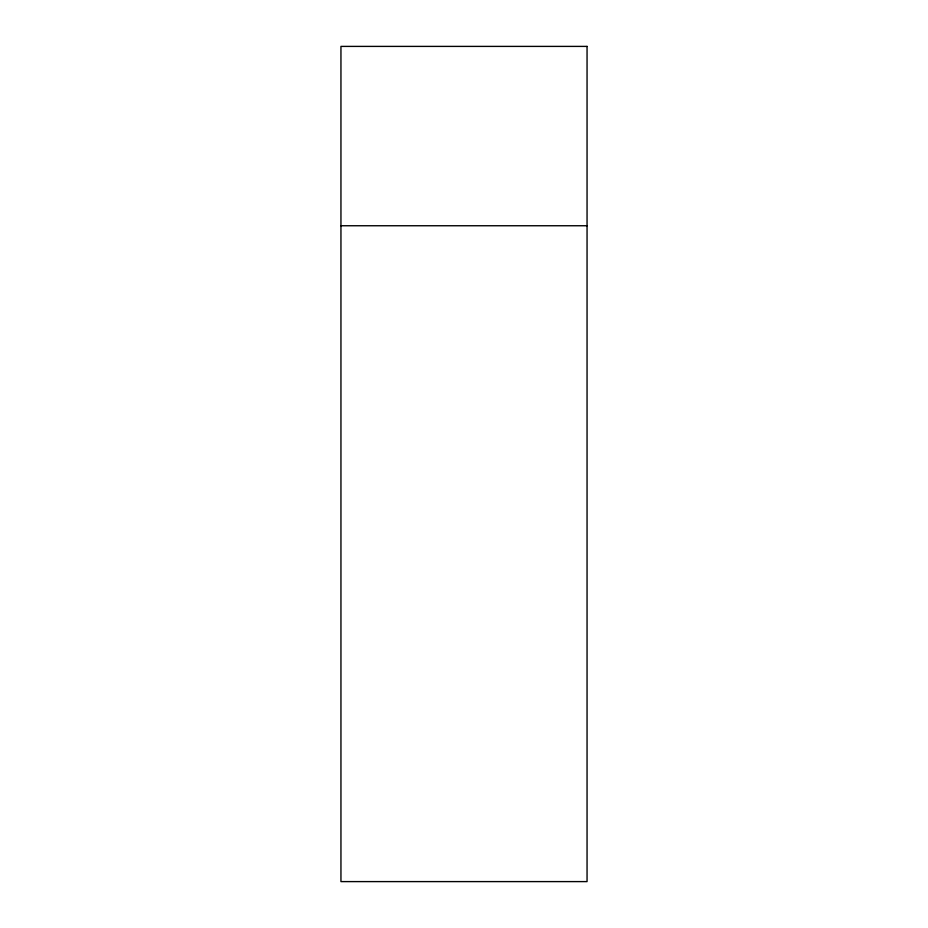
<?xml version="1.0" encoding="UTF-8"?>
<svg xmlns="http://www.w3.org/2000/svg" width="928" height="928" viewBox="0 0 928 928"><rect width="100%" height="100%" fill="white"/><g stroke="black" fill="none" stroke-linecap="round" stroke-linejoin="round"><path stroke-width="1.39" d="M340.947 225.748L587.053 225.748M587.053 46.4L340.947 46.4L340.947 881.6L587.053 881.6L587.053 46.4"/></g></svg>
